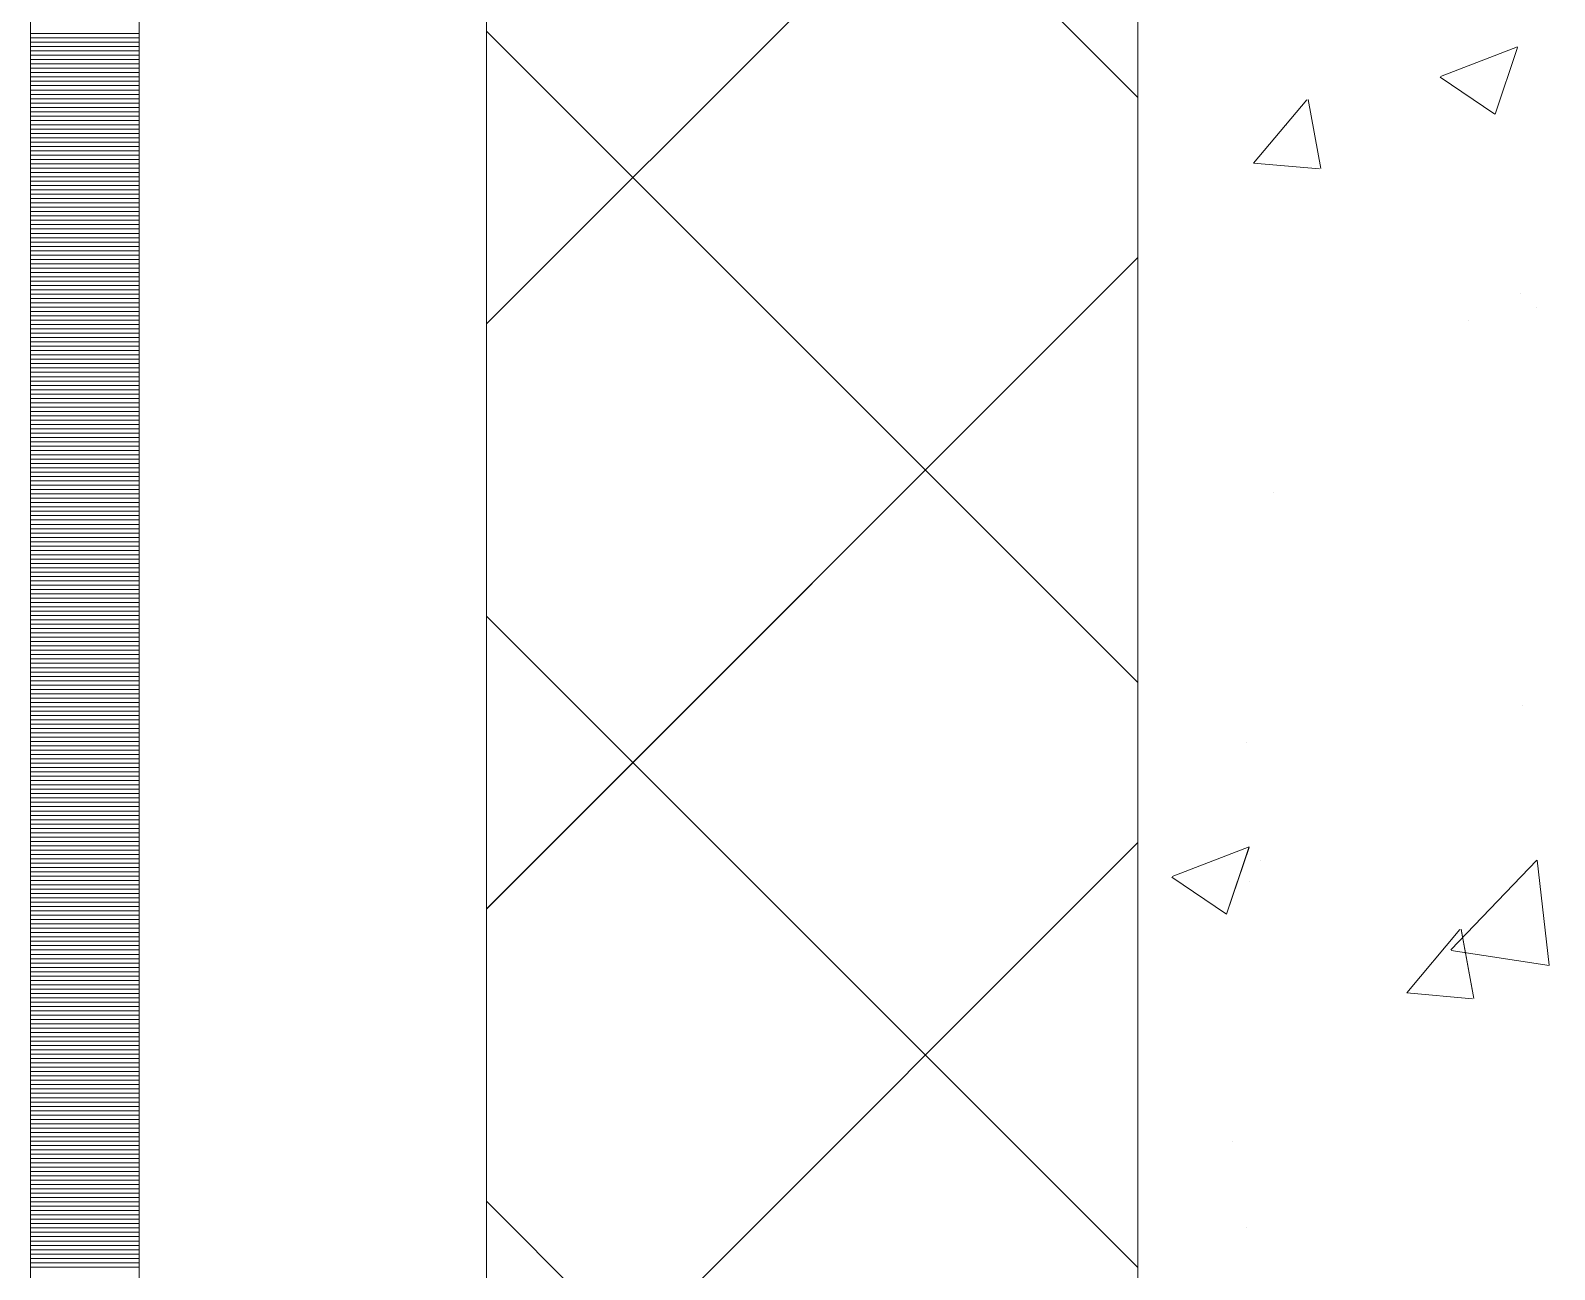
# Model space of a CAD drawing. Header units: millimetres. Extents: x 470010 to 1231400, y -134005 to 421770.
# Drawn here: x 672518.6 to 672869.5, y -12671.1 to -12385.8 of the extents above; entities that cross this region are included whole.
import ezdxf
from ezdxf.enums import TextEntityAlignment as Align

# ---------------------------------------------------------------- set-up
doc = ezdxf.new("R2010")
doc.units = ezdxf.units.MM
doc.linetypes.add('DASHED', pattern=[19.05, 12.7, -6.35])
doc.layers.get('Defpoints').update_dxf_attribs({"color": 140})
doc.layers.add('АР_Делит', color=120, linetype='Continuous', lineweight=0, plot=False)
for name, color, linetype, lineweight in [('АР_Стены ПЕНОблок', 52, 'Continuous', 20), ('АР_Тонкая', 254, 'Continuous', 5), ('АР_Утеплитель', 31, 'Continuous', 0), ('АР_Штриховка', 8, 'Continuous', 0)]:
    doc.layers.add(name, color=color, linetype=linetype, lineweight=lineweight)
doc.layers.add('РД_Оси_100', color=7, linetype='Continuous', lineweight=0, true_color=0x525252)
doc.styles.add('style1', font='ARIALN.TTF')

# ---------------------------------------------------------------- blocks, each defined once
blk = doc.blocks.new('СОШ_2200_АР_ОСИ_М100_28.05.24')
at = {"layer": 'АР_Делит', "color": 251, "linetype": 'DASHED', "true_color": 0x636466}
blk.add_lwpolyline([(-355, 13145), (-355, 100855), (37145, 100855), (37145, 129155), (72745, 129155), (72745, 135155), (114955, 135155), (114955, -355)], dxfattribs=at)
blk = doc.blocks.new('A$C9108343f')
at = {"layer": 'АР_Стены ПЕНОблок', "color": 18, "linetype": 'Continuous', "lineweight": 20, "true_color": 0x000000}
blk.add_line((7054.96, 97555), (7054.96, 21355), dxfattribs=at)
at = {"layer": 'АР_Тонкая', "color": 18, "linetype": 'Continuous', "lineweight": 5, "true_color": 0x000000}
for p, q in [((6799.96, 97555), (6799.96, 21355)), ((6824.96, 97555), (6824.96, 21355)), ((6824.96, 21355), (6824.96, 97555)), ((6904.96, 21355), (6904.96, 97555))]:
    blk.add_line(p, q, dxfattribs=at)
at = {"layer": 'АР_Утеплитель', "color": 18, "linetype": 'Continuous', "lineweight": 0, "true_color": 0x000000}
for p, q in [((6904.96, 97555), (6904.96, 21355)), ((7054.96, 21355), (7054.96, 97555))]:
    blk.add_line(p, q, dxfattribs=at)
at = {"layer": 'АР_Штриховка', "color": 18, "linetype": 'Continuous', "lineweight": 0, "true_color": 0x000000}
for p, q in [((7054.96, 87965.03), (6904.96, 88115.03)), ((6904.96, 87912.89), (7054.96, 88062.89)), ((6799.96, 87979.75), (6824.96, 87979.75)), ((7054.96, 87830.32), (6904.96, 87980.32)), ((6799.96, 87978.75), (6824.96, 87978.75)), ((6799.96, 87977.75), (6824.96, 87977.75)), ((6799.96, 87976.75), (6824.96, 87976.75)), ((7124.62, 87969.85), (7142.4, 87976.67)), ((7137.2, 87961.16), (7142.35, 87976.51)), ((6799.96, 87975.75), (6824.96, 87975.75)), ((6799.96, 87974.75), (6824.96, 87974.75)), ((6799.96, 87973.75), (6824.96, 87973.75)), ((6799.96, 87972.75), (6824.96, 87972.75)), ((6799.96, 87971.75), (6824.96, 87971.75)), ((6799.96, 87970.75), (6824.96, 87970.75)), ((6799.96, 87969.75), (6824.96, 87969.75)), ((7124.55, 87969.69), (7137.18, 87961.16)), ((6799.96, 87968.75), (6824.96, 87968.75)), ((6799.96, 87967.75), (6824.96, 87967.75)), ((6799.96, 87966.75), (6824.96, 87966.75)), ((6799.96, 87965.75), (6824.96, 87965.75)), ((6799.96, 87964.75), (6824.96, 87964.75)), ((6799.96, 87963.75), (6824.96, 87963.75)), ((6799.96, 87962.75), (6824.96, 87962.75)), ((7081.61, 87949.92), (7093.86, 87964.51)), ((7097.08, 87948.64), (7094.14, 87964.56)), ((6799.96, 87961.75), (6824.96, 87961.75)), ((6799.96, 87960.75), (6824.96, 87960.75)), ((6799.96, 87959.75), (6824.96, 87959.75)), ((6799.96, 87958.75), (6824.96, 87958.75)), ((6799.96, 87957.75), (6824.96, 87957.75)), ((6799.96, 87956.75), (6824.96, 87956.75)), ((6799.96, 87955.75), (6824.96, 87955.75)), ((7089.28, 87958.55), (7089.28, 87958.55)), ((6799.96, 87954.75), (6824.96, 87954.75)), ((6799.96, 87953.75), (6824.96, 87953.75)), ((6799.96, 87952.75), (6824.96, 87952.75)), ((6799.96, 87951.75), (6824.96, 87951.75)), ((6799.96, 87950.75), (6824.96, 87950.75)), ((6799.96, 87949.75), (6824.96, 87949.75)), ((6799.96, 87948.75), (6824.96, 87948.75)), ((7081.61, 87949.92), (7096.8, 87948.59)), ((6799.96, 87947.75), (6824.96, 87947.75)), ((6799.96, 87946.75), (6824.96, 87946.75)), ((6799.96, 87945.75), (6824.96, 87945.75)), ((6799.96, 87944.75), (6824.96, 87944.75)), ((6799.96, 87943.75), (6824.96, 87943.75)), ((6799.96, 87942.75), (6824.96, 87942.75)), ((6799.96, 87941.75), (6824.96, 87941.75)), ((6799.96, 87940.75), (6824.96, 87940.75)), ((6799.96, 87939.75), (6824.96, 87939.75)), ((6799.96, 87938.75), (6824.96, 87938.75)), ((6799.96, 87937.75), (6824.96, 87937.75)), ((6799.96, 87936.75), (6824.96, 87936.75)), ((6799.96, 87935.75), (6824.96, 87935.75)), ((6799.96, 87934.75), (6824.96, 87934.75)), ((6799.96, 87933.75), (6824.96, 87933.75)), ((6799.96, 87932.75), (6824.96, 87932.75)), ((6799.96, 87931.75), (6824.96, 87931.75)), ((6799.96, 87930.75), (6824.96, 87930.75)), ((6799.96, 87929.75), (6824.96, 87929.75)), ((6799.96, 87928.75), (6824.96, 87928.75)), ((6799.96, 87927.75), (6824.96, 87927.75)), ((6904.96, 87778.19), (7054.96, 87928.19)), ((6799.96, 87926.75), (6824.96, 87926.75)), ((6799.96, 87925.75), (6824.96, 87925.75)), ((6799.96, 87924.75), (6824.96, 87924.75)), ((6799.96, 87923.75), (6824.96, 87923.75)), ((6799.96, 87922.75), (6824.96, 87922.75)), ((6799.96, 87921.75), (6824.96, 87921.75)), ((6799.96, 87920.75), (6824.96, 87920.75)), ((6799.96, 87919.75), (6824.96, 87919.75)), ((6799.96, 87918.75), (6824.96, 87918.75)), ((6799.96, 87917.75), (6824.96, 87917.75)), ((6799.96, 87916.75), (6824.96, 87916.75)), ((7143.11, 87919.86), (7143.11, 87919.86)), ((7146.77, 87916.75), (7146.77, 87916.75)), ((6799.96, 87915.75), (6824.96, 87915.75)), ((6799.96, 87914.75), (6824.96, 87914.75)), ((6799.96, 87913.75), (6824.96, 87913.75)), ((7131.2, 87913.69), (7131.2, 87913.69)), ((6799.96, 87912.75), (6824.96, 87912.75)), ((6799.96, 87911.75), (6824.96, 87911.75)), ((6799.96, 87910.75), (6824.96, 87910.75)), ((6799.96, 87909.75), (6824.96, 87909.75)), ((6799.96, 87908.75), (6824.96, 87908.75)), ((6799.96, 87907.75), (6824.96, 87907.75)), ((6799.96, 87906.75), (6824.96, 87906.75)), ((6799.96, 87905.75), (6824.96, 87905.75)), ((6799.96, 87904.75), (6824.96, 87904.75)), ((6799.96, 87903.75), (6824.96, 87903.75)), ((6799.96, 87902.75), (6824.96, 87902.75)), ((6799.96, 87901.75), (6824.96, 87901.75)), ((6799.96, 87900.75), (6824.96, 87900.75)), ((6799.96, 87899.75), (6824.96, 87899.75)), ((6799.96, 87898.75), (6824.96, 87898.75)), ((6799.96, 87897.75), (6824.96, 87897.75)), ((6799.96, 87896.75), (6824.96, 87896.75)), ((6799.96, 87895.75), (6824.96, 87895.75)), ((6799.96, 87894.75), (6824.96, 87894.75)), ((6799.96, 87893.75), (6824.96, 87893.75)), ((6799.96, 87892.75), (6824.96, 87892.75)), ((6799.96, 87891.75), (6824.96, 87891.75)), ((6799.96, 87890.75), (6824.96, 87890.75)), ((6799.96, 87889.75), (6824.96, 87889.75)), ((6799.96, 87888.75), (6824.96, 87888.75)), ((6799.96, 87887.75), (6824.96, 87887.75)), ((6799.96, 87886.75), (6824.96, 87886.75)), ((6799.96, 87885.75), (6824.96, 87885.75)), ((6799.96, 87884.75), (6824.96, 87884.75)), ((6799.96, 87883.75), (6824.96, 87883.75)), ((6799.96, 87882.75), (6824.96, 87882.75)), ((6799.96, 87881.75), (6824.96, 87881.75)), ((6799.96, 87880.75), (6824.96, 87880.75)), ((6799.96, 87879.75), (6824.96, 87879.75)), ((6799.96, 87878.75), (6824.96, 87878.75)), ((6799.96, 87877.75), (6824.96, 87877.75)), ((6799.96, 87876.75), (6824.96, 87876.75)), ((6799.96, 87875.75), (6824.96, 87875.75)), ((6799.96, 87874.75), (6824.96, 87874.75)), ((6799.96, 87873.75), (6824.96, 87873.75)), ((6799.96, 87872.75), (6824.96, 87872.75)), ((6799.96, 87871.75), (6824.96, 87871.75)), ((7086.19, 87873.99), (7086.19, 87873.99)), ((6799.96, 87870.75), (6824.96, 87870.75)), ((6799.96, 87869.75), (6824.96, 87869.75)), ((6799.96, 87868.75), (6824.96, 87868.75)), ((6799.96, 87867.75), (6824.96, 87867.75)), ((6799.96, 87866.75), (6824.96, 87866.75)), ((6799.96, 87865.75), (6824.96, 87865.75)), ((6799.96, 87864.75), (6824.96, 87864.75)), ((6799.96, 87863.75), (6824.96, 87863.75)), ((6799.96, 87862.75), (6824.96, 87862.75)), ((6799.96, 87861.75), (6824.96, 87861.75)), ((6799.96, 87860.75), (6824.96, 87860.75)), ((6799.96, 87859.75), (6824.96, 87859.75)), ((6799.96, 87858.75), (6824.96, 87858.75)), ((6799.96, 87857.75), (6824.96, 87857.75)), ((6799.96, 87856.75), (6824.96, 87856.75)), ((6799.96, 87855.75), (6824.96, 87855.75)), ((6799.96, 87854.75), (6824.96, 87854.75)), ((6799.96, 87853.75), (6824.96, 87853.75)), ((6799.96, 87852.75), (6824.96, 87852.75)), ((6799.96, 87851.75), (6824.96, 87851.75)), ((6799.96, 87850.75), (6824.96, 87850.75)), ((6799.96, 87849.75), (6824.96, 87849.75)), ((6799.96, 87848.75), (6824.96, 87848.75)), ((6799.96, 87847.75), (6824.96, 87847.75)), ((6799.96, 87846.75), (6824.96, 87846.75)), ((6799.96, 87845.75), (6824.96, 87845.75)), ((6799.96, 87844.75), (6824.96, 87844.75)), ((6799.96, 87843.75), (6824.96, 87843.75)), ((7054.96, 87695.62), (6904.96, 87845.62)), ((6799.96, 87842.75), (6824.96, 87842.75)), ((6799.96, 87841.75), (6824.96, 87841.75)), ((6799.96, 87840.75), (6824.96, 87840.75)), ((6799.96, 87839.75), (6824.96, 87839.75)), ((6799.96, 87838.75), (6824.96, 87838.75)), ((6799.96, 87837.75), (6824.96, 87837.75)), ((6799.96, 87836.75), (6824.96, 87836.75)), ((6799.96, 87835.75), (6824.96, 87835.75)), ((6799.96, 87834.75), (6824.96, 87834.75)), ((6799.96, 87833.75), (6824.96, 87833.75)), ((6799.96, 87832.75), (6824.96, 87832.75)), ((6799.96, 87831.75), (6824.96, 87831.75)), ((6799.96, 87830.75), (6824.96, 87830.75)), ((6799.96, 87829.75), (6824.96, 87829.75)), ((6799.96, 87828.75), (6824.96, 87828.75)), ((6799.96, 87827.75), (6824.96, 87827.75)), ((6799.96, 87826.75), (6824.96, 87826.75)), ((6799.96, 87825.75), (6824.96, 87825.75)), ((6799.96, 87824.75), (6824.96, 87824.75)), ((6799.96, 87823.75), (6824.96, 87823.75)), ((6799.96, 87822.75), (6824.96, 87822.75)), ((7143.54, 87824.94), (7143.54, 87824.94)), ((6799.96, 87821.75), (6824.96, 87821.75)), ((6799.96, 87820.75), (6824.96, 87820.75)), ((6799.96, 87819.75), (6824.96, 87819.75)), ((6799.96, 87818.75), (6824.96, 87818.75)), ((6799.96, 87817.75), (6824.96, 87817.75)), ((6799.96, 87816.75), (6824.96, 87816.75)), ((6799.96, 87815.75), (6824.96, 87815.75)), ((7079.95, 87816.56), (7079.95, 87816.56)), ((6799.96, 87814.75), (6824.96, 87814.75)), ((6799.96, 87813.75), (6824.96, 87813.75)), ((6799.96, 87812.75), (6824.96, 87812.75)), ((6799.96, 87811.75), (6824.96, 87811.75)), ((6799.96, 87810.75), (6824.96, 87810.75)), ((6799.96, 87809.75), (6824.96, 87809.75)), ((6799.96, 87808.75), (6824.96, 87808.75)), ((6799.96, 87807.75), (6824.96, 87807.75)), ((6799.96, 87806.75), (6824.96, 87806.75)), ((6799.96, 87805.75), (6824.96, 87805.75)), ((6799.96, 87804.75), (6824.96, 87804.75)), ((6799.96, 87803.75), (6824.96, 87803.75)), ((6799.96, 87802.75), (6824.96, 87802.75)), ((6799.96, 87801.75), (6824.96, 87801.75)), ((6799.96, 87800.75), (6824.96, 87800.75)), ((6799.96, 87799.75), (6824.96, 87799.75)), ((6799.96, 87798.75), (6824.96, 87798.75)), ((6799.96, 87797.75), (6824.96, 87797.75)), ((6799.96, 87796.75), (6824.96, 87796.75)), ((6799.96, 87795.75), (6824.96, 87795.75)), ((6799.96, 87794.75), (6824.96, 87794.75)), ((6799.96, 87793.75), (6824.96, 87793.75)), ((6799.96, 87792.75), (6824.96, 87792.75)), ((6799.96, 87791.75), (6824.96, 87791.75)), ((6799.96, 87790.75), (6824.96, 87790.75)), ((6904.96, 87643.48), (7054.96, 87793.48)), ((7062.82, 87785.66), (7080.6, 87792.49)), ((7075.39, 87776.97), (7080.54, 87792.32)), ((6799.96, 87789.75), (6824.96, 87789.75)), ((6799.96, 87788.75), (6824.96, 87788.75)), ((6799.96, 87787.75), (6824.96, 87787.75)), ((6799.96, 87786.75), (6824.96, 87786.75)), ((7083.11, 87789.44), (7083.11, 87789.44)), ((7127.02, 87768.78), (7146.8, 87789.4)), ((7149.69, 87765.29), (7146.88, 87789.41)), ((6799.96, 87785.75), (6824.96, 87785.75)), ((6799.96, 87784.75), (6824.96, 87784.75)), ((6799.96, 87783.75), (6824.96, 87783.75)), ((7062.74, 87785.5), (7075.38, 87776.98)), ((7080.67, 87784.58), (7080.67, 87784.58)), ((6799.96, 87782.75), (6824.96, 87782.75)), ((6799.96, 87781.75), (6824.96, 87781.75)), ((6799.96, 87780.75), (6824.96, 87780.75)), ((6799.96, 87779.75), (6824.96, 87779.75)), ((6799.96, 87778.75), (6824.96, 87778.75)), ((6799.96, 87777.75), (6824.96, 87777.75)), ((6799.96, 87776.75), (6824.96, 87776.75)), ((6799.96, 87775.75), (6824.96, 87775.75)), ((6799.96, 87774.75), (6824.96, 87774.75)), ((6799.96, 87773.75), (6824.96, 87773.75)), ((6799.96, 87772.75), (6824.96, 87772.75)), ((7116.86, 87758.86), (7129.1, 87773.46)), ((7132.32, 87757.58), (7129.39, 87773.51)), ((6799.96, 87771.75), (6824.96, 87771.75)), ((6799.96, 87770.75), (6824.96, 87770.75)), ((6799.96, 87769.75), (6824.96, 87769.75)), ((6799.96, 87768.75), (6824.96, 87768.75)), ((6799.96, 87767.75), (6824.96, 87767.75)), ((6799.96, 87766.75), (6824.96, 87766.75)), ((6799.96, 87765.75), (6824.96, 87765.75)), ((7127.08, 87768.65), (7149.67, 87765.15)), ((7132.62, 87768.31), (7132.62, 87768.31)), ((6799.96, 87764.75), (6824.96, 87764.75)), ((6799.96, 87763.75), (6824.96, 87763.75)), ((6799.96, 87762.75), (6824.96, 87762.75)), ((6799.96, 87761.75), (6824.96, 87761.75)), ((6799.96, 87760.75), (6824.96, 87760.75)), ((6799.96, 87759.75), (6824.96, 87759.75)), ((6799.96, 87758.75), (6824.96, 87758.75)), ((7116.86, 87758.86), (7132.04, 87757.53)), ((6799.96, 87757.75), (6824.96, 87757.75)), ((6799.96, 87756.75), (6824.96, 87756.75)), ((6799.96, 87755.75), (6824.96, 87755.75)), ((6799.96, 87754.75), (6824.96, 87754.75)), ((6799.96, 87753.75), (6824.96, 87753.75)), ((6799.96, 87752.75), (6824.96, 87752.75)), ((6799.96, 87751.75), (6824.96, 87751.75)), ((6799.96, 87750.75), (6824.96, 87750.75)), ((6799.96, 87749.75), (6824.96, 87749.75)), ((6799.96, 87748.75), (6824.96, 87748.75)), ((6799.96, 87747.75), (6824.96, 87747.75)), ((6799.96, 87746.75), (6824.96, 87746.75)), ((6799.96, 87745.75), (6824.96, 87745.75)), ((6799.96, 87744.75), (6824.96, 87744.75)), ((6799.96, 87743.75), (6824.96, 87743.75)), ((6799.96, 87742.75), (6824.96, 87742.75)), ((6799.96, 87741.75), (6824.96, 87741.75)), ((6799.96, 87740.75), (6824.96, 87740.75)), ((6799.96, 87739.75), (6824.96, 87739.75)), ((6799.96, 87738.75), (6824.96, 87738.75)), ((6799.96, 87737.75), (6824.96, 87737.75)), ((6799.96, 87736.75), (6824.96, 87736.75)), ((6799.96, 87735.75), (6824.96, 87735.75)), ((6799.96, 87734.75), (6824.96, 87734.75)), ((6799.96, 87733.75), (6824.96, 87733.75)), ((6799.96, 87732.75), (6824.96, 87732.75)), ((6799.96, 87731.75), (6824.96, 87731.75)), ((6799.96, 87730.75), (6824.96, 87730.75)), ((6799.96, 87729.75), (6824.96, 87729.75)), ((6799.96, 87728.75), (6824.96, 87728.75)), ((6799.96, 87727.75), (6824.96, 87727.75)), ((6799.96, 87726.75), (6824.96, 87726.75)), ((6799.96, 87725.75), (6824.96, 87725.75)), ((6799.96, 87724.75), (6824.96, 87724.75)), ((6799.96, 87723.75), (6824.96, 87723.75)), ((7076.72, 87724.76), (7076.72, 87724.76)), ((6799.96, 87722.75), (6824.96, 87722.75)), ((6799.96, 87721.75), (6824.96, 87721.75)), ((6799.96, 87720.75), (6824.96, 87720.75)), ((6799.96, 87719.75), (6824.96, 87719.75)), ((6799.96, 87718.75), (6824.96, 87718.75)), ((6799.96, 87717.75), (6824.96, 87717.75)), ((6799.96, 87716.75), (6824.96, 87716.75)), ((6799.96, 87715.75), (6824.96, 87715.75)), ((6799.96, 87714.75), (6824.96, 87714.75)), ((6799.96, 87713.75), (6824.96, 87713.75)), ((6799.96, 87712.75), (6824.96, 87712.75)), ((6799.96, 87711.75), (6824.96, 87711.75)), ((6799.96, 87710.75), (6824.96, 87710.75)), ((6799.96, 87709.75), (6824.96, 87709.75)), ((7054.96, 87560.92), (6904.96, 87710.92)), ((6799.96, 87708.75), (6824.96, 87708.75)), ((6799.96, 87707.75), (6824.96, 87707.75)), ((6799.96, 87706.75), (6824.96, 87706.75)), ((6799.96, 87705.75), (6824.96, 87705.75)), ((6799.96, 87704.75), (6824.96, 87704.75)), ((6799.96, 87703.75), (6824.96, 87703.75)), ((6799.96, 87702.75), (6824.96, 87702.75)), ((7080.02, 87704.88), (7080.02, 87704.88)), ((6799.96, 87701.75), (6824.96, 87701.75)), ((6799.96, 87700.75), (6824.96, 87700.75)), ((6799.96, 87699.75), (6824.96, 87699.75)), ((6799.96, 87698.75), (6824.96, 87698.75)), ((6799.96, 87697.75), (6824.96, 87697.75)), ((6799.96, 87696.75), (6824.96, 87696.75)), ((6799.96, 87695.75), (6824.96, 87695.75))]:
    blk.add_line(p, q, dxfattribs=at)
at = {"layer": 'РД_Оси_100'}
blk.add_blockref('СОШ_2200_АР_ОСИ_М100_28.05.24', (7154.96, 6755), dxfattribs=at)
at = {"layer": 'Defpoints', "color": 18, "true_color": 0x000000, "style": 'style1'}
for p in [(143949.34, 316089.12), (143974.98, 281639.5), (143890.4, 273244.71), (143839.99, 264276.81), (143967.75, 254892.38), (12251.96, 104178.14), (12382.58, 96023.14)]:
    blk.add_attdef('АР-ПОМЕЩЕНИЕ:НАИМЕНОВАНИЕ', text='', height=100, dxfattribs=at).set_placement(p, align=Align.MIDDLE)
at = {"layer": 'Defpoints', "color": 18, "true_color": 0x000000, "style": 'style1', "flags": 8}
for p in [(143951.3, 279099.09), (143848.34, 269251.11), (143875.33, 260094.25), (144049.74, 250824.7), (163419.28, 238153.36), (155897.46, 237965.97), (183037.2, 237965.97), (143342.94, 237876.19)]:
    blk.add_attdef('АР-ПОМЕЩЕНИЕ:НАИМЕНОВАНИЕ', text='', height=100, dxfattribs=at).set_placement(p, align=Align.MIDDLE)

msp = doc.modelspace()

# ---------------------------------------------------------------- linework, layer by layer
at = {"layer": 'АР_Стены ПЕНОблок', "color": 18, "linetype": 'Continuous', "lineweight": 20, "true_color": 0x000000}
msp.add_line((672773.57, -2811.242), (672773.57, -79011.242), dxfattribs=at)
at = {"layer": 'АР_Тонкая', "color": 18, "linetype": 'Continuous', "lineweight": 5, "true_color": 0x000000}
for p, q in [((672518.57, -2811.242), (672518.57, -79011.242)), ((672543.57, -2811.242), (672543.57, -79011.242)), ((672543.57, -79011.242), (672543.57, -2811.242)), ((672623.57, -79011.242), (672623.57, -2811.242))]:
    msp.add_line(p, q, dxfattribs=at)
at = {"layer": 'АР_Утеплитель', "color": 18, "linetype": 'Continuous', "lineweight": 0, "true_color": 0x000000}
for p, q in [((672623.57, -2811.242), (672623.57, -79011.242)), ((672773.57, -79011.242), (672773.57, -2811.242))]:
    msp.add_line(p, q, dxfattribs=at)
at = {"layer": 'АР_Штриховка', "color": 18, "linetype": 'Continuous', "lineweight": 0, "true_color": 0x000000}
for p, q in [((672773.57, -12401.214), (672623.57, -12251.214)), ((672623.57, -12453.351), (672773.57, -12303.351)), ((672518.57, -12386.492), (672543.57, -12386.492)), ((672518.57, -12387.492), (672543.57, -12387.492)), ((672773.57, -12535.918), (672623.57, -12385.918)), ((672518.57, -12388.492), (672543.57, -12388.492)), ((672518.57, -12389.492), (672543.57, -12389.492)), ((672518.57, -12390.492), (672543.57, -12390.492)), ((672518.57, -12391.492), (672543.57, -12391.492)), ((672843.231, -12396.394), (672861.015, -12389.567)), ((672855.808, -12405.083), (672860.958, -12389.734)), ((672518.57, -12392.492), (672543.57, -12392.492)), ((672518.57, -12393.492), (672543.57, -12393.492)), ((672518.57, -12394.492), (672543.57, -12394.492)), ((672518.57, -12395.492), (672543.57, -12395.492)), ((672518.57, -12396.492), (672543.57, -12396.492)), ((672518.57, -12397.492), (672543.57, -12397.492)), ((672518.57, -12398.492), (672543.57, -12398.492)), ((672843.157, -12396.556), (672855.792, -12405.078)), ((672518.57, -12399.492), (672543.57, -12399.492)), ((672518.57, -12400.492), (672543.57, -12400.492)), ((672518.57, -12401.492), (672543.57, -12401.492)), ((672800.226, -12416.321), (672812.471, -12401.728)), ((672815.693, -12417.601), (672812.756, -12401.68)), ((672518.57, -12402.492), (672543.57, -12402.492)), ((672518.57, -12403.492), (672543.57, -12403.492)), ((672518.57, -12404.492), (672543.57, -12404.492)), ((672518.57, -12405.492), (672543.57, -12405.492)), ((672518.57, -12406.492), (672543.57, -12406.492)), ((672518.57, -12407.492), (672543.57, -12407.492)), ((672518.57, -12408.492), (672543.57, -12408.492)), ((672518.57, -12409.492), (672543.57, -12409.492)), ((672518.57, -12410.492), (672543.57, -12410.492)), ((672518.57, -12411.492), (672543.57, -12411.492)), ((672518.57, -12412.492), (672543.57, -12412.492)), ((672518.57, -12413.492), (672543.57, -12413.492)), ((672518.57, -12414.492), (672543.57, -12414.492)), ((672518.57, -12415.492), (672543.57, -12415.492)), ((672518.57, -12416.492), (672543.57, -12416.492)), ((672518.57, -12417.492), (672543.57, -12417.492)), ((672518.57, -12418.492), (672543.57, -12418.492)), ((672518.57, -12419.492), (672543.57, -12419.492)), ((672800.226, -12416.326), (672815.408, -12417.654)), ((672518.57, -12420.492), (672543.57, -12420.492)), ((672518.57, -12421.492), (672543.57, -12421.492)), ((672518.57, -12422.492), (672543.57, -12422.492)), ((672518.57, -12423.492), (672543.57, -12423.492)), ((672518.57, -12424.492), (672543.57, -12424.492)), ((672518.57, -12425.492), (672543.57, -12425.492)), ((672518.57, -12426.492), (672543.57, -12426.492)), ((672518.57, -12427.492), (672543.57, -12427.492)), ((672518.57, -12428.492), (672543.57, -12428.492)), ((672518.57, -12429.492), (672543.57, -12429.492)), ((672518.57, -12430.492), (672543.57, -12430.492)), ((672518.57, -12431.492), (672543.57, -12431.492)), ((672518.57, -12432.492), (672543.57, -12432.492)), ((672518.57, -12433.492), (672543.57, -12433.492)), ((672518.57, -12434.492), (672543.57, -12434.492)), ((672518.57, -12435.492), (672543.57, -12435.492)), ((672518.57, -12436.492), (672543.57, -12436.492)), ((672518.57, -12437.492), (672543.57, -12437.492)), ((672518.57, -12438.492), (672543.57, -12438.492)), ((672518.57, -12439.492), (672543.57, -12439.492)), ((672518.57, -12440.492), (672543.57, -12440.492)), ((672623.57, -12588.055), (672773.57, -12438.055)), ((672518.57, -12441.492), (672543.57, -12441.492)), ((672518.57, -12442.492), (672543.57, -12442.492)), ((672518.57, -12443.492), (672543.57, -12443.492)), ((672518.57, -12444.492), (672543.57, -12444.492)), ((672518.57, -12445.492), (672543.57, -12445.492)), ((672518.57, -12446.492), (672543.57, -12446.492)), ((672518.57, -12447.492), (672543.57, -12447.492)), ((672518.57, -12448.492), (672543.57, -12448.492)), ((672518.57, -12449.492), (672543.57, -12449.492)), ((672518.57, -12450.492), (672543.57, -12450.492)), ((672518.57, -12451.492), (672543.57, -12451.492)), ((672518.57, -12452.492), (672543.57, -12452.492)), ((672518.57, -12453.492), (672543.57, -12453.492)), ((672518.57, -12454.492), (672543.57, -12454.492)), ((672518.57, -12455.492), (672543.57, -12455.492)), ((672518.57, -12456.492), (672543.57, -12456.492)), ((672518.57, -12457.492), (672543.57, -12457.492)), ((672518.57, -12458.492), (672543.57, -12458.492)), ((672518.57, -12459.492), (672543.57, -12459.492)), ((672518.57, -12460.492), (672543.57, -12460.492)), ((672518.57, -12461.492), (672543.57, -12461.492)), ((672518.57, -12462.492), (672543.57, -12462.492)), ((672518.57, -12463.492), (672543.57, -12463.492)), ((672518.57, -12464.492), (672543.57, -12464.492)), ((672518.57, -12465.492), (672543.57, -12465.492)), ((672518.57, -12466.492), (672543.57, -12466.492)), ((672518.57, -12467.492), (672543.57, -12467.492)), ((672518.57, -12468.492), (672543.57, -12468.492)), ((672518.57, -12469.492), (672543.57, -12469.492)), ((672518.57, -12470.492), (672543.57, -12470.492)), ((672518.57, -12471.492), (672543.57, -12471.492)), ((672518.57, -12472.492), (672543.57, -12472.492)), ((672518.57, -12473.492), (672543.57, -12473.492)), ((672518.57, -12474.492), (672543.57, -12474.492)), ((672518.57, -12475.492), (672543.57, -12475.492)), ((672518.57, -12476.492), (672543.57, -12476.492)), ((672518.57, -12477.492), (672543.57, -12477.492)), ((672518.57, -12478.492), (672543.57, -12478.492)), ((672518.57, -12479.492), (672543.57, -12479.492)), ((672518.57, -12480.492), (672543.57, -12480.492)), ((672518.57, -12481.492), (672543.57, -12481.492)), ((672518.57, -12482.492), (672543.57, -12482.492)), ((672518.57, -12483.492), (672543.57, -12483.492)), ((672518.57, -12484.492), (672543.57, -12484.492)), ((672518.57, -12485.492), (672543.57, -12485.492)), ((672518.57, -12486.492), (672543.57, -12486.492)), ((672518.57, -12487.492), (672543.57, -12487.492)), ((672518.57, -12488.492), (672543.57, -12488.492)), ((672518.57, -12489.492), (672543.57, -12489.492)), ((672518.57, -12490.492), (672543.57, -12490.492)), ((672518.57, -12491.492), (672543.57, -12491.492)), ((672518.57, -12492.492), (672543.57, -12492.492)), ((672518.57, -12493.492), (672543.57, -12493.492)), ((672518.57, -12494.492), (672543.57, -12494.492)), ((672518.57, -12495.492), (672543.57, -12495.492)), ((672518.57, -12496.492), (672543.57, -12496.492)), ((672518.57, -12497.492), (672543.57, -12497.492)), ((672518.57, -12498.492), (672543.57, -12498.492)), ((672518.57, -12499.492), (672543.57, -12499.492)), ((672518.57, -12500.492), (672543.57, -12500.492)), ((672518.57, -12501.492), (672543.57, -12501.492)), ((672518.57, -12502.492), (672543.57, -12502.492)), ((672518.57, -12503.492), (672543.57, -12503.492)), ((672518.57, -12504.492), (672543.57, -12504.492)), ((672518.57, -12505.492), (672543.57, -12505.492)), ((672518.57, -12506.492), (672543.57, -12506.492)), ((672518.57, -12507.492), (672543.57, -12507.492)), ((672518.57, -12508.492), (672543.57, -12508.492)), ((672518.57, -12509.492), (672543.57, -12509.492)), ((672518.57, -12510.492), (672543.57, -12510.492)), ((672518.57, -12511.492), (672543.57, -12511.492)), ((672518.57, -12512.492), (672543.57, -12512.492)), ((672518.57, -12513.492), (672543.57, -12513.492)), ((672518.57, -12514.492), (672543.57, -12514.492)), ((672518.57, -12515.492), (672543.57, -12515.492)), ((672518.57, -12516.492), (672543.57, -12516.492)), ((672518.57, -12517.492), (672543.57, -12517.492)), ((672518.57, -12518.492), (672543.57, -12518.492)), ((672518.57, -12519.492), (672543.57, -12519.492)), ((672518.57, -12520.492), (672543.57, -12520.492)), ((672773.57, -12670.622), (672623.57, -12520.622)), ((672518.57, -12521.492), (672543.57, -12521.492)), ((672518.57, -12522.492), (672543.57, -12522.492)), ((672518.57, -12523.492), (672543.57, -12523.492)), ((672518.57, -12524.492), (672543.57, -12524.492)), ((672518.57, -12525.492), (672543.57, -12525.492)), ((672518.57, -12526.492), (672543.57, -12526.492)), ((672518.57, -12527.492), (672543.57, -12527.492)), ((672518.57, -12528.492), (672543.57, -12528.492)), ((672518.57, -12529.492), (672543.57, -12529.492)), ((672518.57, -12530.492), (672543.57, -12530.492)), ((672518.57, -12531.492), (672543.57, -12531.492)), ((672518.57, -12532.492), (672543.57, -12532.492)), ((672518.57, -12533.492), (672543.57, -12533.492)), ((672518.57, -12534.492), (672543.57, -12534.492)), ((672518.57, -12535.492), (672543.57, -12535.492)), ((672518.57, -12536.492), (672543.57, -12536.492)), ((672518.57, -12537.492), (672543.57, -12537.492)), ((672518.57, -12538.492), (672543.57, -12538.492)), ((672518.57, -12539.492), (672543.57, -12539.492)), ((672518.57, -12540.492), (672543.57, -12540.492)), ((672518.57, -12541.492), (672543.57, -12541.492)), ((672518.57, -12542.492), (672543.57, -12542.492)), ((672518.57, -12543.492), (672543.57, -12543.492)), ((672518.57, -12544.492), (672543.57, -12544.492)), ((672518.57, -12545.492), (672543.57, -12545.492)), ((672518.57, -12546.492), (672543.57, -12546.492)), ((672518.57, -12547.492), (672543.57, -12547.492)), ((672518.57, -12548.492), (672543.57, -12548.492)), ((672518.57, -12549.492), (672543.57, -12549.492)), ((672518.57, -12550.492), (672543.57, -12550.492)), ((672518.57, -12551.492), (672543.57, -12551.492)), ((672518.57, -12552.492), (672543.57, -12552.492)), ((672518.57, -12553.492), (672543.57, -12553.492)), ((672518.57, -12554.492), (672543.57, -12554.492)), ((672518.57, -12555.492), (672543.57, -12555.492)), ((672518.57, -12556.492), (672543.57, -12556.492)), ((672518.57, -12557.492), (672543.57, -12557.492)), ((672518.57, -12558.492), (672543.57, -12558.492)), ((672518.57, -12559.492), (672543.57, -12559.492)), ((672518.57, -12560.492), (672543.57, -12560.492)), ((672518.57, -12561.492), (672543.57, -12561.492)), ((672518.57, -12562.492), (672543.57, -12562.492)), ((672518.57, -12563.492), (672543.57, -12563.492)), ((672518.57, -12564.492), (672543.57, -12564.492)), ((672518.57, -12565.492), (672543.57, -12565.492)), ((672518.57, -12566.492), (672543.57, -12566.492)), ((672518.57, -12567.492), (672543.57, -12567.492)), ((672518.57, -12568.492), (672543.57, -12568.492)), ((672518.57, -12569.492), (672543.57, -12569.492)), ((672518.57, -12570.492), (672543.57, -12570.492)), ((672518.57, -12571.492), (672543.57, -12571.492)), ((672518.57, -12572.492), (672543.57, -12572.492)), ((672518.57, -12573.492), (672543.57, -12573.492)), ((672623.57, -12722.759), (672773.57, -12572.759)), ((672781.429, -12580.582), (672799.213, -12573.755)), ((672794.006, -12589.271), (672799.156, -12573.922)), ((672518.57, -12574.492), (672543.57, -12574.492)), ((672518.57, -12575.492), (672543.57, -12575.492)), ((672518.57, -12576.492), (672543.57, -12576.492)), ((672518.57, -12577.492), (672543.57, -12577.492)), ((672845.63, -12597.463), (672865.414, -12576.844)), ((672868.3, -12600.957), (672865.494, -12576.835)), ((672518.57, -12578.492), (672543.57, -12578.492)), ((672518.57, -12579.492), (672543.57, -12579.492)), ((672518.57, -12580.492), (672543.57, -12580.492)), ((672781.355, -12580.744), (672793.99, -12589.266)), ((672518.57, -12581.492), (672543.57, -12581.492)), ((672518.57, -12582.492), (672543.57, -12582.492)), ((672518.57, -12583.492), (672543.57, -12583.492)), ((672518.57, -12584.492), (672543.57, -12584.492)), ((672518.57, -12585.492), (672543.57, -12585.492)), ((672518.57, -12586.492), (672543.57, -12586.492)), ((672518.57, -12587.492), (672543.57, -12587.492)), ((672518.57, -12588.492), (672543.57, -12588.492)), ((672518.57, -12589.492), (672543.57, -12589.492)), ((672518.57, -12590.492), (672543.57, -12590.492)), ((672518.57, -12591.492), (672543.57, -12591.492)), ((672518.57, -12592.492), (672543.57, -12592.492)), ((672518.57, -12593.492), (672543.57, -12593.492)), ((672518.57, -12594.492), (672543.57, -12594.492)), ((672835.47, -12607.378), (672847.715, -12592.785)), ((672850.936, -12608.658), (672847.999, -12592.737)), ((672518.57, -12595.492), (672543.57, -12595.492)), ((672518.57, -12596.492), (672543.57, -12596.492)), ((672518.57, -12597.492), (672543.57, -12597.492)), ((672518.57, -12598.492), (672543.57, -12598.492)), ((672845.689, -12597.588), (672868.279, -12601.092)), ((672518.57, -12599.492), (672543.57, -12599.492)), ((672518.57, -12600.492), (672543.57, -12600.492)), ((672518.57, -12601.492), (672543.57, -12601.492)), ((672518.57, -12602.492), (672543.57, -12602.492)), ((672518.57, -12603.492), (672543.57, -12603.492)), ((672518.57, -12604.492), (672543.57, -12604.492)), ((672518.57, -12605.492), (672543.57, -12605.492)), ((672518.57, -12606.492), (672543.57, -12606.492)), ((672518.57, -12607.492), (672543.57, -12607.492)), ((672518.57, -12608.492), (672543.57, -12608.492)), ((672835.469, -12607.383), (672850.651, -12608.711)), ((672518.57, -12609.492), (672543.57, -12609.492)), ((672518.57, -12610.492), (672543.57, -12610.492)), ((672518.57, -12611.492), (672543.57, -12611.492)), ((672518.57, -12612.492), (672543.57, -12612.492)), ((672518.57, -12613.492), (672543.57, -12613.492)), ((672518.57, -12614.492), (672543.57, -12614.492)), ((672518.57, -12615.492), (672543.57, -12615.492)), ((672518.57, -12616.492), (672543.57, -12616.492)), ((672518.57, -12617.492), (672543.57, -12617.492)), ((672518.57, -12618.492), (672543.57, -12618.492)), ((672518.57, -12619.492), (672543.57, -12619.492)), ((672518.57, -12620.492), (672543.57, -12620.492)), ((672518.57, -12621.492), (672543.57, -12621.492)), ((672518.57, -12622.492), (672543.57, -12622.492)), ((672518.57, -12623.492), (672543.57, -12623.492)), ((672518.57, -12624.492), (672543.57, -12624.492)), ((672518.57, -12625.492), (672543.57, -12625.492)), ((672518.57, -12626.492), (672543.57, -12626.492)), ((672518.57, -12627.492), (672543.57, -12627.492)), ((672518.57, -12628.492), (672543.57, -12628.492)), ((672518.57, -12629.492), (672543.57, -12629.492)), ((672518.57, -12630.492), (672543.57, -12630.492)), ((672518.57, -12631.492), (672543.57, -12631.492)), ((672518.57, -12632.492), (672543.57, -12632.492)), ((672518.57, -12633.492), (672543.57, -12633.492)), ((672518.57, -12634.492), (672543.57, -12634.492)), ((672518.57, -12635.492), (672543.57, -12635.492)), ((672518.57, -12636.492), (672543.57, -12636.492)), ((672518.57, -12637.492), (672543.57, -12637.492)), ((672518.57, -12638.492), (672543.57, -12638.492)), ((672518.57, -12639.492), (672543.57, -12639.492)), ((672518.57, -12640.492), (672543.57, -12640.492)), ((672518.57, -12641.492), (672543.57, -12641.492)), ((672518.57, -12642.492), (672543.57, -12642.492)), ((672518.57, -12643.492), (672543.57, -12643.492)), ((672518.57, -12644.492), (672543.57, -12644.492)), ((672518.57, -12645.492), (672543.57, -12645.492)), ((672518.57, -12646.492), (672543.57, -12646.492)), ((672518.57, -12647.492), (672543.57, -12647.492)), ((672518.57, -12648.492), (672543.57, -12648.492)), ((672518.57, -12649.492), (672543.57, -12649.492)), ((672518.57, -12650.492), (672543.57, -12650.492)), ((672518.57, -12651.492), (672543.57, -12651.492)), ((672518.57, -12652.492), (672543.57, -12652.492)), ((672518.57, -12653.492), (672543.57, -12653.492)), ((672518.57, -12654.492), (672543.57, -12654.492)), ((672518.57, -12655.492), (672543.57, -12655.492)), ((672518.57, -12656.492), (672543.57, -12656.492)), ((672518.57, -12657.492), (672543.57, -12657.492)), ((672773.57, -12805.326), (672623.57, -12655.326)), ((672518.57, -12658.492), (672543.57, -12658.492)), ((672518.57, -12659.492), (672543.57, -12659.492)), ((672518.57, -12660.492), (672543.57, -12660.492)), ((672518.57, -12661.492), (672543.57, -12661.492)), ((672518.57, -12662.492), (672543.57, -12662.492)), ((672518.57, -12663.492), (672543.57, -12663.492)), ((672518.57, -12664.492), (672543.57, -12664.492)), ((672518.57, -12665.492), (672543.57, -12665.492)), ((672518.57, -12666.492), (672543.57, -12666.492)), ((672518.57, -12667.492), (672543.57, -12667.492)), ((672518.57, -12668.492), (672543.57, -12668.492)), ((672518.57, -12669.492), (672543.57, -12669.492)), ((672518.57, -12670.492), (672543.57, -12670.492))]:
    msp.add_line(p, q, dxfattribs=at)

# ---------------------------------------------------------------- block references
msp.add_blockref('A$C9108343f', (665718.612, -100366.242))
at = {"layer": 'РД_Оси_100'}
msp.add_blockref('СОШ_2200_АР_ОСИ_М100_28.05.24', (672873.57, -93611.242), dxfattribs=at)

doc.saveas('drawing.dxf')
